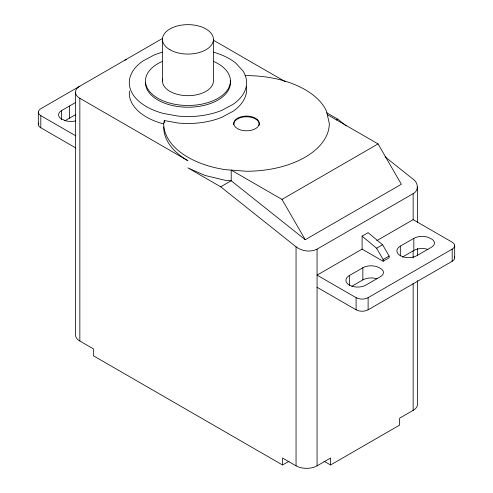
<?xml version="1.0" encoding="UTF-8"?>
<svg xmlns="http://www.w3.org/2000/svg" width="493" height="493" viewBox="0 0 493 493"><rect width="100%" height="100%" fill="white"/><g stroke="black" fill="none" stroke-linecap="round" stroke-linejoin="round"><path stroke-width="0.74" d="M385.045 156.823L413.152 179.212C418.274 182.496 419.099 190.766 413.152 193.657L317.067 249.131C310.387 252.545 301.956 251.214 296.046 246.827L220.698 186.804L187.944 167.897L205.094 175.496L225.067 180.272L231.205 180.734L305.266 239.727L401.351 184.253L378.069 143.925L327.297 114.61M246.358 86.534A58.661 33.869 0 0 1 233.053 111.289L221.807 117.291A58.661 33.869 0 0 1 178.016 123.016L164.348 120.563L163.694 123.441A82.806 47.809 0 0 0 225.067 169.623L246.5 171.25A82.806 47.809 0 0 0 329.306 123.441L326.483 111.067A82.806 47.809 0 0 0 246.5 75.632L245.003 75.749M162.684 38.343L40.808 108.706A8.492 4.905 0 0 0 40.808 115.639L40.808 127.767L75.879 148.023M75.38 120.964A11.678 6.742 0 0 1 65.07 120.575L61.551 118.949A10.254 5.922 0 0 1 61.576 110.586L75.552 102.519M64.836 120.84L75.552 114.653M220.698 186.804L231.205 180.734L231.205 170.085L281.984 199.406L305.266 239.727M336.491 119.953L337.804 119.189L346.178 125.863M281.984 199.406L378.069 143.925M362.108 249.131L362.108 236.129L368.111 232.659L382.599 244.756L389.131 256.064L389.131 257.796L383.123 261.265L362.108 249.131L317.067 275.137L356.1 297.673A8.492 4.905 0 0 0 368.111 297.673L452.192 249.131A8.492 4.905 0 0 0 452.192 242.199L413.152 219.656L376.72 240.695M362.108 236.129L376.597 248.219L382.599 244.756M349.346 275.569L362.854 267.767A11.678 6.742 0 0 1 376.954 266.695L380.473 268.321A10.254 5.922 0 0 1 380.448 276.678L365.861 285.102A11.678 6.742 0 0 1 351.762 286.174L348.335 284.443A11.678 6.742 0 0 1 349.346 275.569L349.346 285.429M400.322 246.136L413.83 238.335A11.678 6.742 0 0 1 427.93 237.262L431.449 238.889A10.254 5.922 0 0 1 431.424 247.252L416.838 255.67A11.678 6.742 0 0 1 402.738 256.742L399.312 255.01A11.678 6.742 0 0 1 400.322 246.136L400.322 255.996M383.123 261.265L383.123 259.534L389.131 256.064M351.916 286.217L362.854 279.901A11.678 6.742 0 0 1 376.954 278.828M402.251 257.161L413.83 250.475A11.678 6.742 0 0 1 427.93 249.403M317.067 287.271L356.1 309.807A8.492 4.905 0 0 0 368.111 309.807L452.192 261.265A8.492 4.905 0 0 0 454.386 256.533M289.046 461.263L282.532 464.973L282.532 458.034L296.046 465.836A14.864 8.578 0 0 0 317.067 465.836L330.575 458.034L330.575 464.973L324.061 461.263M417.509 280.622L417.509 404.291A14.864 8.578 0 0 1 413.152 410.361L399.638 418.163L399.638 425.095L330.575 464.973M124.889 60.164L126.646 59.443M213.537 40.266L285.157 81.616M326.668 112.761L337.804 119.189M79.848 86.17A14.864 8.578 0 0 0 79.848 98.304L187.944 160.718A82.806 47.809 0 0 1 163.694 126.911M40.808 115.639L75.879 135.889M75.491 92.234L75.491 334.95A14.864 8.578 0 0 0 79.848 341.014L93.362 348.816L93.362 355.749L282.532 464.973M376.597 248.219L383.123 259.534M454.675 245.662L454.675 257.796M452.192 249.131L452.192 261.265M417.509 186.909L417.509 222.244M417.509 248.361L417.509 255.275M413.83 238.335L413.83 250.475M413.152 193.657L413.152 219.656M413.152 251.036L413.152 257.962M413.152 283.364L413.152 410.361M368.111 297.673L368.111 309.807M362.854 267.767L362.854 279.901M356.1 297.673L356.1 309.807M317.067 249.131L317.067 465.836M296.046 246.827L296.046 465.836M213.426 39.36L213.426 80.969A25.482 14.71 0 0 1 186.28 95.648A25.482 14.71 0 0 1 162.684 79.046M164.348 120.563L164.348 122.646M162.468 39.36L162.468 80.969M79.848 98.304L79.848 341.014M69.408 106.063L69.408 118.203M61.576 110.586L61.576 119.688M38.325 112.176L38.325 124.304M163.393 123.86A58.661 33.869 0 0 1 129.394 91.039M40.808 127.767A8.492 4.905 0 0 1 38.614 123.034M162.444 52.203A58.661 33.869 0 0 0 154.087 55.05L142.841 61.046A58.661 33.869 0 0 0 163.393 113.458L178.016 116.077A58.661 33.869 0 0 0 221.807 110.358L233.053 104.356A58.661 33.869 0 0 0 242.975 70.974L235.845 63.153A58.661 33.869 0 0 0 213.266 52.153M230.249 80.569A42.466 24.514 0 0 1 189.793 107.197A42.466 24.514 0 0 1 145.478 82.701M213.457 61.366A42.466 24.514 0 0 1 219.354 97.472A42.466 24.514 0 0 1 156.54 97.472A42.466 24.514 0 0 1 162.437 61.366M233.793 124.637A12.738 7.358 0 0 1 240.837 117.55A12.738 7.358 0 0 1 254.875 118.591L257.075 120.033A12.738 7.358 0 0 1 259.004 125.549M257.075 119.337L254.875 117.901A12.738 7.358 0 0 0 238.076 117.926A12.738 7.358 0 0 0 235.925 127.545L238.125 128.987A12.738 7.358 0 0 0 254.924 128.956A12.738 7.358 0 0 0 257.075 119.337M169.931 49.762A25.482 14.71 0 0 0 212.557 43.168A25.482 14.71 0 0 0 181.35 25.149A25.482 14.71 0 0 0 169.931 49.762"/></g></svg>
